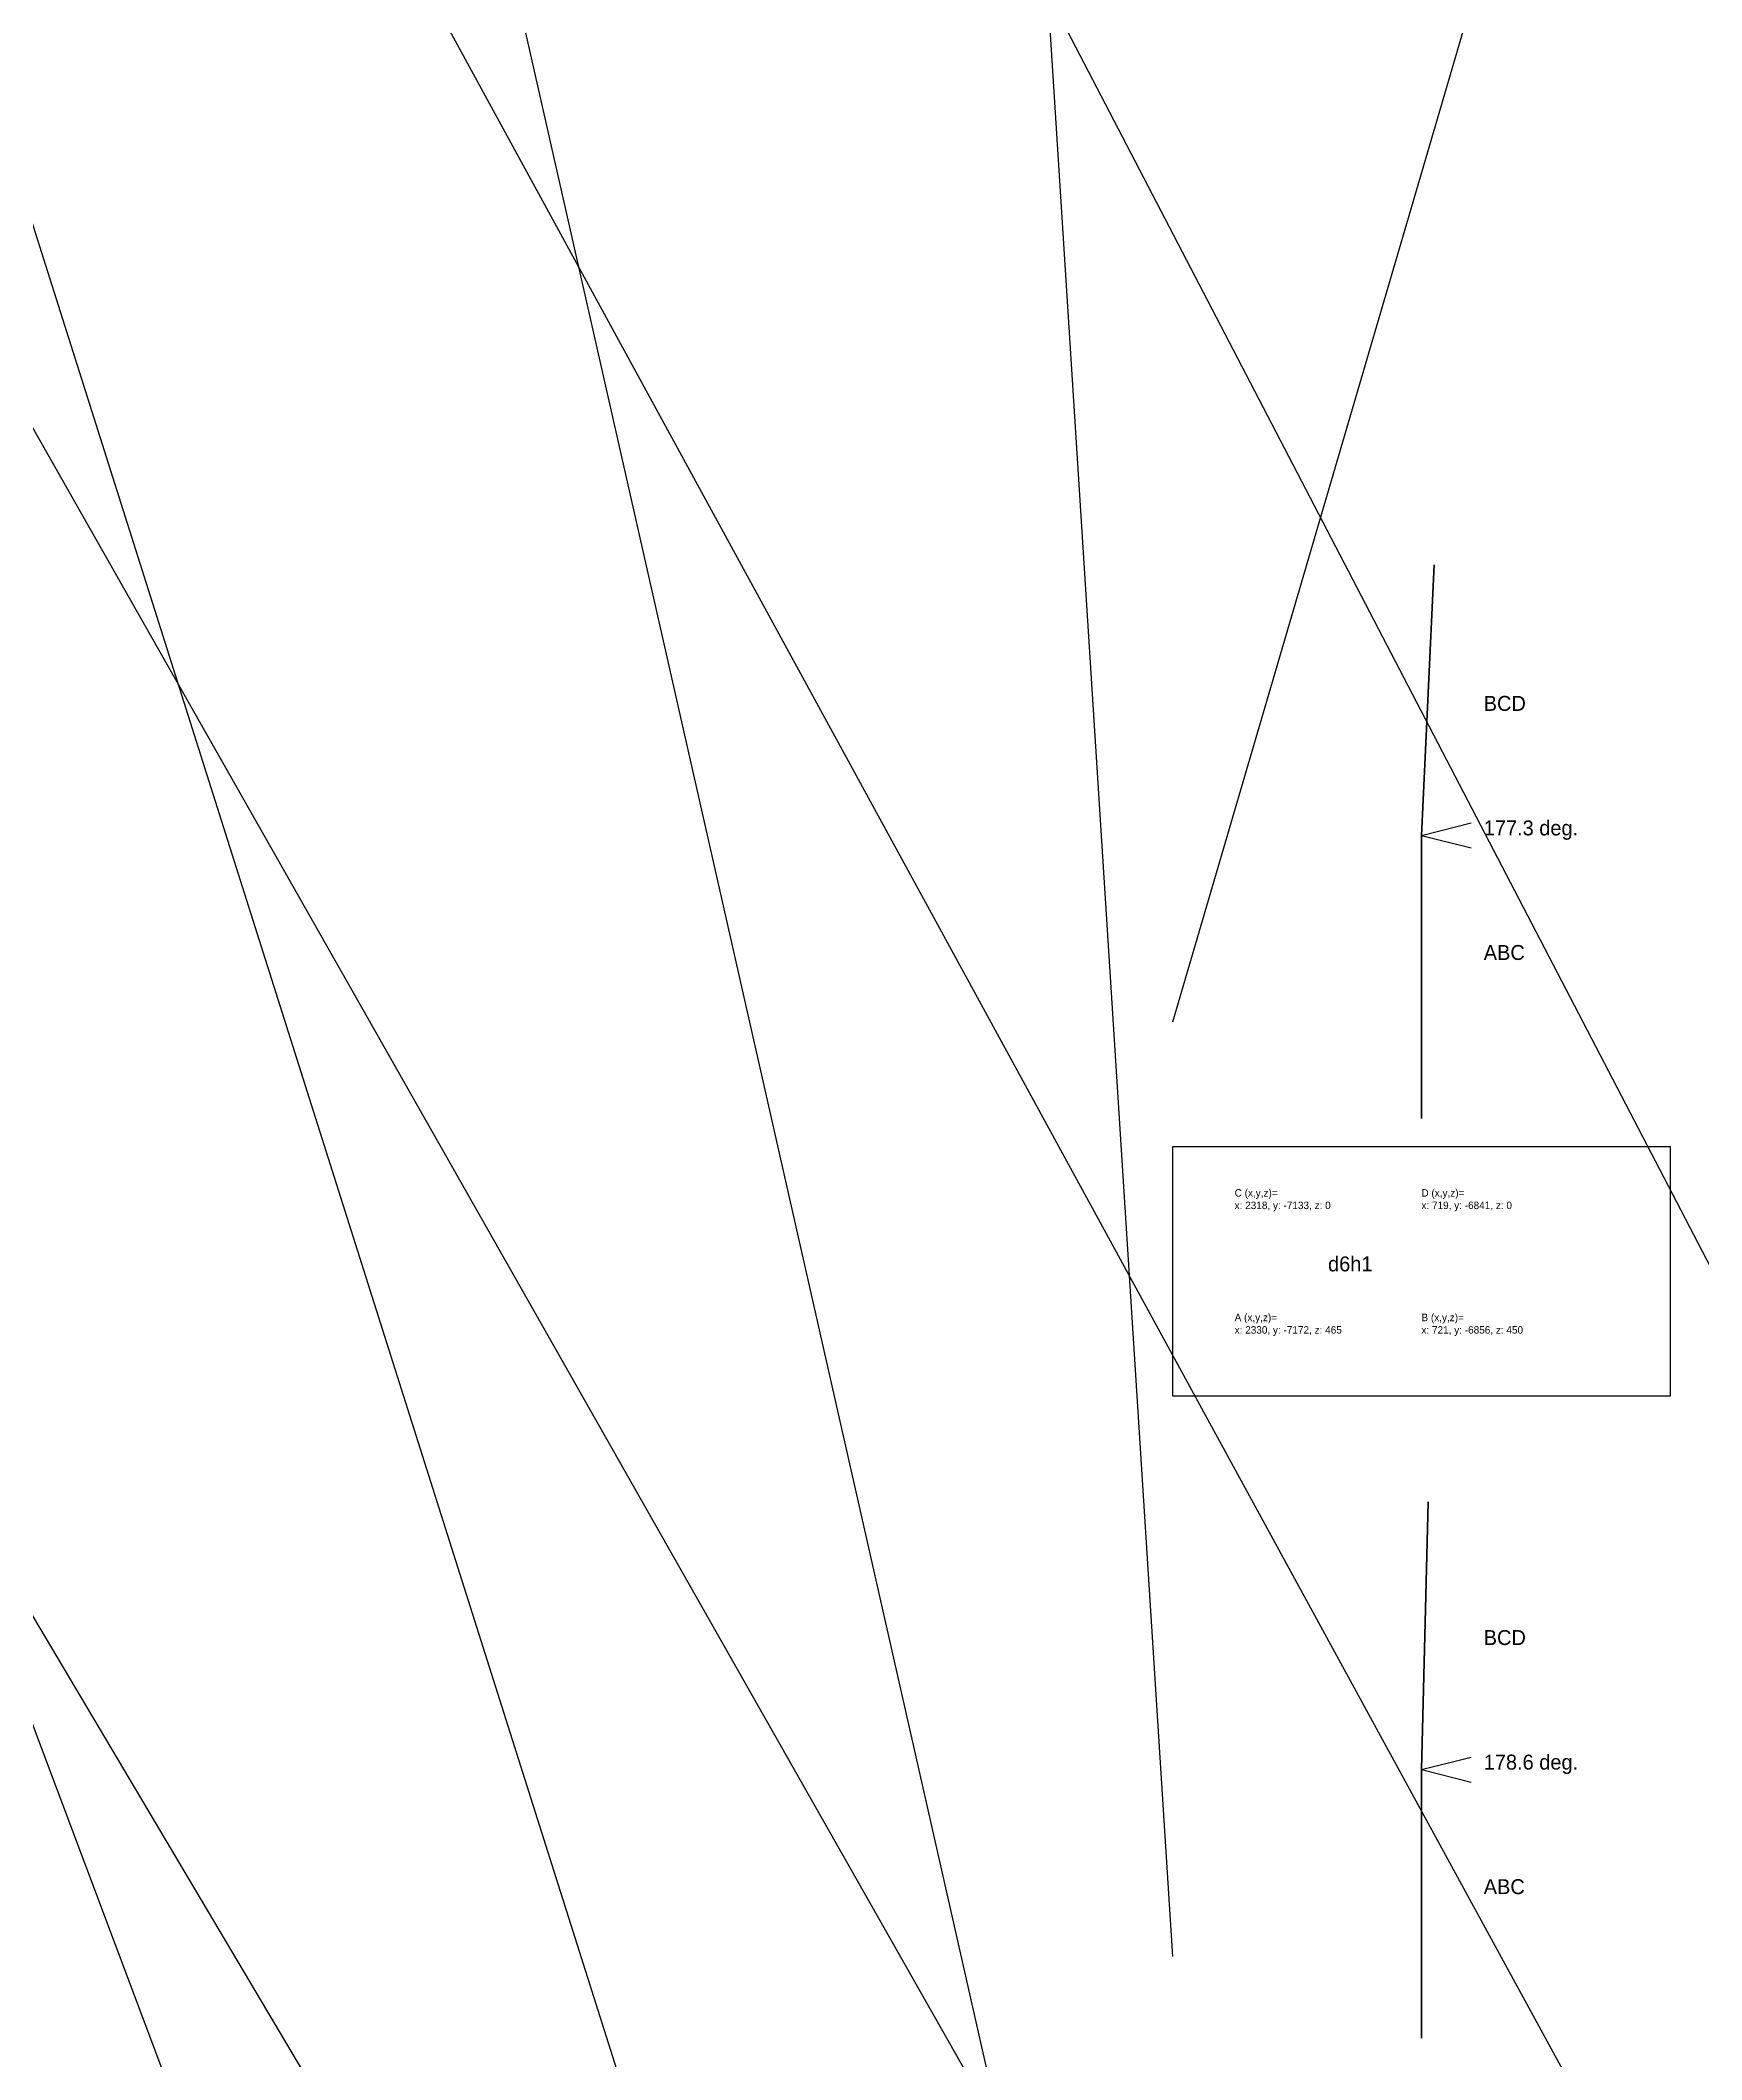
# Model space of a CAD drawing. Extents: x -14946 to 15402, y -21157 to 21439.
# Drawn here: x -1435 to 1233, y -12565 to -9322 of the extents above; entities that cross this region are included whole.
import ezdxf

# ---------------------------------------------------------------- set-up
doc = ezdxf.new("R2010")
doc.units = 0
doc.header["$MEASUREMENT"] = 0
for name, color, linetype in [('08-connection.bottomRing', 7, 'CONTINUOUS'), ('08-connection.topRing', 7, 'CONTINUOUS'), ('08-text.bottomRing', 7, 'CONTINUOUS'), ('41_RING_BOTTOM_PLINE', 1, 'CONTINUOUS')]:
    doc.layers.add(name, color=color, linetype=linetype)

msp = doc.modelspace()

# ---------------------------------------------------------------- linework, layer by layer
at = {"layer": '08-connection.bottomRing', "linetype": 'Continuous'}
for p, q in [((-3940.8, -5392.5, 225.1), (382.7, -16899)), ((-2628.7, -5889.7, 225), (382.7, -15399)), ((-1335.2, -6309.9, 225), (382.7, -13899)), ((18.6, -6679.1, 225.1), (382.7, -12399)), ((1524.6, -7006.4, 232.6), (382.7, -10899))]:
    msp.add_line(p, q, dxfattribs=at)
at = {"layer": '08-connection.topRing', "linetype": 'Continuous'}
for p, q in [((-5555.6, -4941.1, 4944.6), (3725.2, -20556.6)), ((-3995, -5458.2, 5029), (3725.2, -19056.6)), ((-2636.1, -5902.6, 5054.2), (3725.2, -17556.6)), ((-1336.9, -6326.2, 5035), (3725.2, -16056.6))]:
    msp.add_line(p, q, dxfattribs=at)
at = {"layer": '08-text.bottomRing', "linetype": 'Continuous'}
for p, q in [((782.7, -10599), (862.7, -10579)), ((782.7, -10599), (862.7, -10619)), ((782.7, -12099), (862.7, -12079)), ((782.7, -12099), (862.7, -12119))]:
    msp.add_line(p, q, dxfattribs=at)
msp.add_lwpolyline([(382.7, -11499), (1182.7, -11499), (1182.7, -11099), (382.7, -11099)], close=True, dxfattribs=at)
at = {"layer": '41_RING_BOTTOM_PLINE', "color": 5, "extrusion": (-0.998892, 0.047058, -1.11022e-15), "elevation": -1280.6}
msp.add_lwpolyline([(10550.4, 0), (10550.4, -1682.1), (10115.3, -1565.5), (10550.4, 0)], dxfattribs=at)
at = {"layer": '41_RING_BOTTOM_PLINE', "extrusion": (-1, -3.84087e-15, -1.19349e-15), "elevation": -782.7}
msp.add_lwpolyline([(10599, 0), (11053.7, -106), (10599, -1682.1), (10599, 0)], dxfattribs=at)
at = {"layer": '41_RING_BOTTOM_PLINE', "color": 5, "extrusion": (0.999684, -0.025139, -1.94289e-16), "elevation": 1086.6}
msp.add_lwpolyline([(-12075.5, -1511), (-11645.7, -1377.3), (-12075.5, 0), (-12075.5, -1511)], dxfattribs=at)
at = {"layer": '41_RING_BOTTOM_PLINE', "extrusion": (-1, -3.60495e-15, -1.11022e-16), "elevation": -782.7}
msp.add_lwpolyline([(12099, -1511), (12099, 0), (12530.4, -129.3), (12099, -1511)], dxfattribs=at)

# ---------------------------------------------------------------- texts
at = {"layer": '08-text.bottomRing', "linetype": 'Continuous'}
for s, height, p in [('BCD', 24, (882.7, -10399)), ('177.3 deg.', 24, (882.7, -10599)), ('ABC', 24, (882.7, -10799)), ('C (x,y,z)=', 12, (482.7, -11179)), ('D (x,y,z)=', 12, (782.7, -11179)), ('x: 2318, y: -7133, z: 0', 12, (482.7, -11199)), ('x: 719, y: -6841, z: 0', 12, (782.7, -11199)), ('d6h1', 24, (632.7, -11299)), ('A (x,y,z)=', 12, (482.7, -11379)), ('B (x,y,z)=', 12, (782.7, -11379)), ('x: 2330, y: -7172, z: 465', 12, (482.7, -11399)), ('x: 721, y: -6856, z: 450', 12, (782.7, -11399)), ('BCD', 24, (882.7, -11899)), ('178.6 deg.', 24, (882.7, -12099)), ('ABC', 24, (882.7, -12299))]:
    msp.add_text(s, height=height, dxfattribs=at).set_placement(p)

doc.saveas('drawing.dxf')
